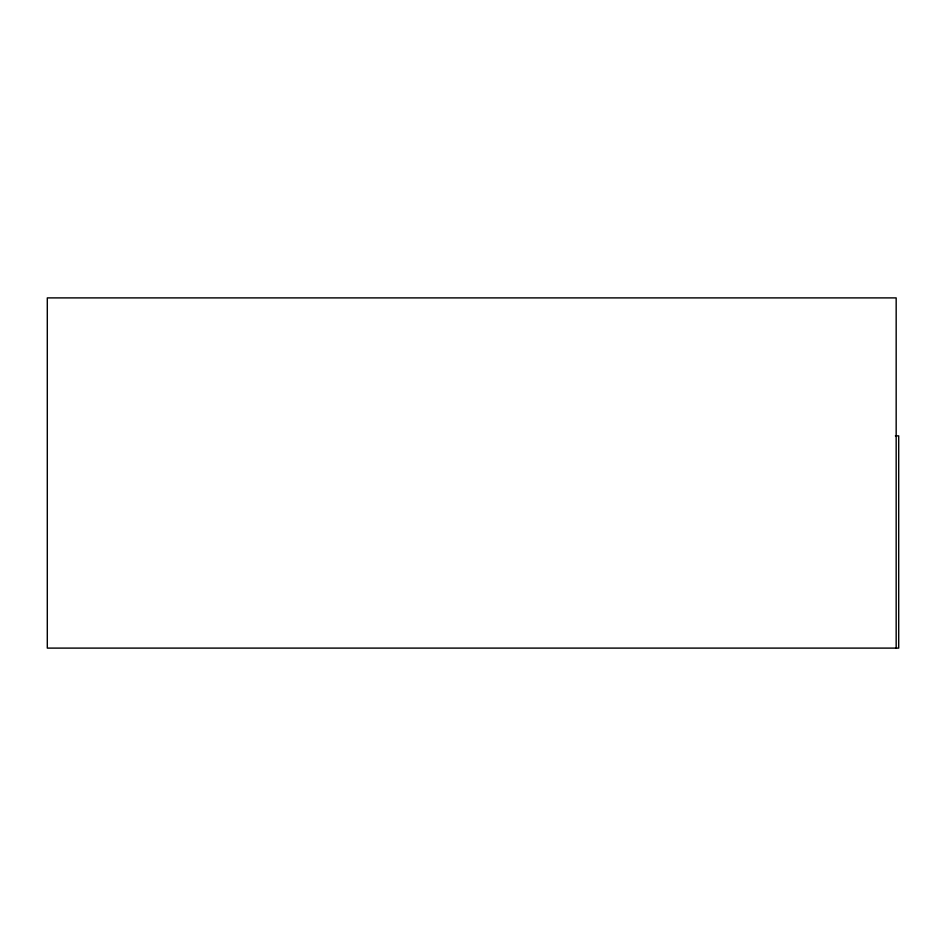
<?xml version="1.0" encoding="UTF-8"?>
<svg xmlns="http://www.w3.org/2000/svg" width="946" height="946" viewBox="0 0 946 946"><rect width="100%" height="100%" fill="white"/><g stroke="black" fill="none" stroke-linecap="round" stroke-linejoin="round"><path stroke-width="1.42" d="M895.401 435.858L898.7 435.858L898.7 648.105L47.3 648.105L47.3 297.895L896.169 297.895L896.169 648.105"/></g></svg>
